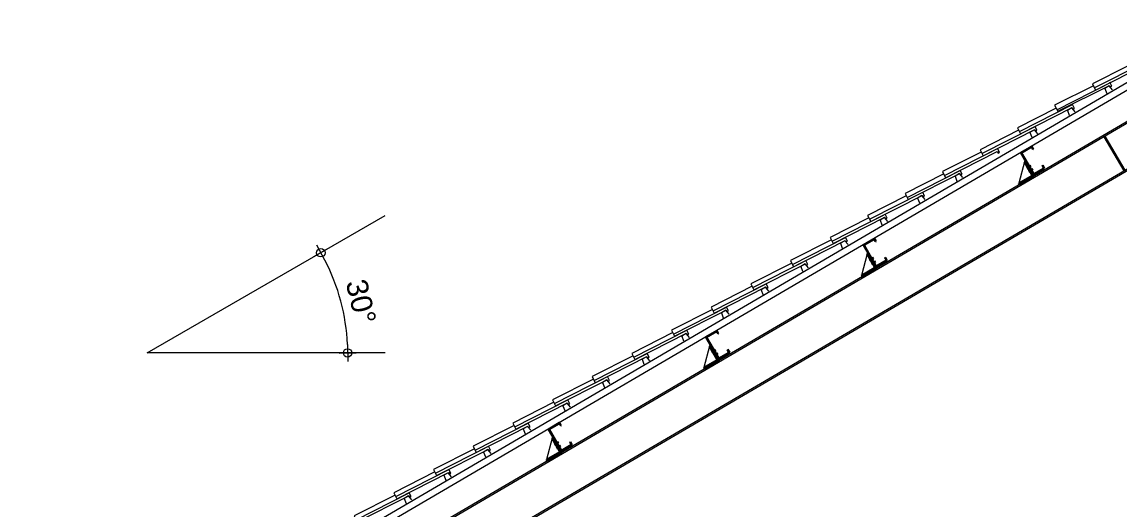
# Model space of a CAD drawing. Header units: millimetres. Extents: x -11 to 1625, y -267 to 180.
# Drawn here: x 1087.41 to 1100.3, y 108.53 to 114.25 of the extents above; entities that cross this region are included whole.
import ezdxf

# ---------------------------------------------------------------- set-up
doc = ezdxf.new("R2010")
doc.units = ezdxf.units.MM
doc.layers.add('03-GRS', color=3, linetype='Continuous')
for name, color, linetype, lineweight in [('ars', 11, 'Continuous', 5), ('atap', 7, 'Continuous', 20), ('balok', 111, 'Continuous', 35), ('GEN', 11, 'Continuous', 5), ('kap', 71, 'Continuous', 15), ('u', 6, 'Continuous', 20)]:
    doc.layers.add(name, color=color, linetype=linetype, lineweight=lineweight)
doc.styles.get("Standard").update_dxf_attribs({"font": 'ARIALUNI.TTF'})
doc.dimstyles.new('SK 50', dxfattribs={"dimtxt": 0.25, "dimasz": 0.1, "dimexe": 0, "dimexo": 0, "dimgap": 0.1, "dimtad": 1, "dimdec": 0, "dimlfac": 50, "dimzin": 12, "dimdsep": 46, "dimtxsty": 'Standard', "dimblk": 'BULAT', "dimcen": 0.1, "dimclrd": 256, "dimclre": 256, "dimclrt": 256, "dimadec": 0, "dimazin": 3, "dimtfac": 1, "dimtdec": 0, "dimtofl": 0, "dimtmove": 0, "dimatfit": 3, "dimldrblk": 'BULAT', "dimfxl": 0, "dimtolj": 1, "dimtzin": 0, "dimlwd": -1, "dimlwe": -1, "dimarcsym": 0})

# ---------------------------------------------------------------- blocks, each defined once
blk = doc.blocks.new('BULAT')
for p, q in [((-1, 0), (1, 0)), ((0, -1), (0, 1))]:
    blk.add_line(p, q)
blk.add_circle((0, 0), 0.5)
blk = doc.blocks.new('*D1593')
at = {"layer": 'Defpoints', "color": 0}
for p in [(1091.676, 111.973), (1091.093, 111.165), (1088.88, 110.359), (1088.88, 110.359), (1091.676, 110.359)]:
    blk.add_point(p, dxfattribs=at)
at = {"layer": 'u'}
blk.add_arc((1088.88, 110.359), 2.355, 2.4329, 27.5671, dxfattribs=at)
at = {"layer": 'u', "xscale": 0.1, "yscale": 0.1, "zscale": 0.1}
for p, rotation in [((1090.92, 111.537), 118.7835690511778), ((1091.235, 110.359), 271.2164309488228)]:
    blk.add_blockref('BULAT', p, dxfattribs=dict(at, rotation=rotation))
at = {"layer": 'u', "insert": (1091.392, 110.961), "char_height": 0.25, "attachment_point": 5, "rotation": 283.4717}
blk.add_mtext('\\A1;30°', dxfattribs=at)
blk = doc.blocks.new('A$C58C93239')
at = {"layer": '03-GRS'}
for p, q in [((-662, 1348), (-12, 1721)), ((-662, 1348), (-12, 1721)), ((83, 46), (-662, 1348)), ((83, 46), (-662, 1348)), ((-619, 1336), (-23, 1677)), ((-619, 1336), (-23, 1677)), ((94, 90), (-619, 1336)), ((94, 90), (-619, 1336)), ((60, 1531), (-23, 1677)), ((60, 1531), (-23, 1677)), ((88, 1547), (-12, 1721)), ((88, 1547), (-12, 1721)), ((60, 1531), (88, 1547)), ((60, 1531), (88, 1547)), ((-444, 805), (-374, 845)), ((-444, 805), (-374, 845)), ((3, 24), (-444, 805)), ((3, 24), (-444, 805)), ((-267, 399), (-74, 510)), ((-267, 399), (-74, 510)), ((83, 46), (734, 419)), ((83, 46), (734, 419)), ((122, -23), (83, 46)), ((122, -23), (83, 46)), ((94, 90), (690, 431)), ((94, 90), (690, 431)), ((606, 577), (634, 593)), ((606, 577), (634, 593)), ((690, 431), (606, 577)), ((690, 431), (606, 577)), ((734, 419), (634, 593)), ((734, 419), (634, 593)), ((-785, -450), (-4, -3)), ((-785, -450), (-4, -3)), ((-746, -520), (-785, -450)), ((-746, -520), (-785, -450)), ((-746, -520), (122, -23)), ((-746, -520), (122, -23))]:
    blk.add_line(p, q, dxfattribs=at)
blk.add_ellipse((-14, 14), major_axis=(-14.1, 14.1), ratio=1, start_param=2.87598, end_param=4.446776, dxfattribs=at)
blk.add_ellipse((-14, 14), major_axis=(-14.1, 14.1), ratio=1, start_param=2.87598, end_param=4.446776, dxfattribs=at)
at = {"layer": 'atap', "color": 2}
for p, q in [((-444, 805), (-785, -450)), ((-327, 503), (-133, 614)), ((-327, 503), (-267, 399)), ((-267, 399), (-74, 510)), ((-208, 295), (-14, 406)), ((-208, 295), (-14, 406)), ((-208, 295), (-148, 191)), ((-148, 191), (46, 302)), ((-133, 614), (-74, 510)), ((-14, 406), (46, 302))]:
    blk.add_line(p, q, dxfattribs=at)
blk = doc.blocks.new('GORDING 150')
at = {"layer": 'balok', "color": 1, "ltscale": 0.5, "xscale": 0.09999999997671699, "yscale": 0.09999999997671699, "zscale": 0.09999999997671699}
blk.add_blockref('A$C58C93239', (12.8, -47.9), dxfattribs=at)
blk = doc.blocks.new('KUDA-2')
at = {"ltscale": 10}
for p, q in [((11.05, 9.291), (-2.7, 1.244)), ((11.05, 9.27), (0.55, 3.125)), ((11.05, 8.732), (0.55, 2.588)), ((11.05, 8.712), (0.55, 2.567))]:
    blk.add_line(p, q, dxfattribs=at)
at = {"ltscale": 5}
for p, q in [((10.048, 8.146), (9.813, 8.546)), ((10.061, 8.154), (9.827, 8.554))]:
    blk.add_line(p, q, dxfattribs=at)
at = {"linetype": 'Continuous', "ltscale": 5, "xscale": 0.002, "yscale": 0.002, "zscale": 0.002, "rotation": 0.2184740067863285}
for p in [(8.942, 8.187), (7.092, 7.104), (5.242, 6.022), (3.392, 4.939)]:
    blk.add_blockref('GORDING 150', p, dxfattribs=at)

msp = doc.modelspace()

# ---------------------------------------------------------------- linework, layer by layer
at = {"layer": 'ars'}
for points in [[(1100.2224841, 113.4494661), (1100.1835516, 113.4962021), (1100.1317653, 113.4659006), (1100.1534358, 113.409064)], [(1099.7823879, 113.191954), (1099.7434553, 113.23869), (1099.6916691, 113.2083885), (1099.7133396, 113.151552)], [(1099.3422917, 112.9344419), (1099.3033591, 112.9811779), (1099.2515728, 112.9508764), (1099.2732433, 112.8940399)], [(1098.4620992, 112.4194178), (1098.4231667, 112.4661538), (1098.3713804, 112.4358523), (1098.3930509, 112.3790158)], [(1098.022003, 112.1619057), (1097.9830704, 112.2086417), (1097.9312842, 112.1783402), (1097.9529546, 112.1215037)], [(1097.5819068, 111.9043937), (1097.5429742, 111.9511297), (1097.4911879, 111.9208281), (1097.5128584, 111.8639916)], [(1097.1159174, 111.6317308), (1097.0769848, 111.6784668), (1097.0251986, 111.6481653), (1097.0468691, 111.5913288)], [(1096.6499281, 111.359068), (1096.6109955, 111.405804), (1096.5592092, 111.3755025), (1096.5808797, 111.318666)], [(1096.1839387, 111.0864052), (1096.1450061, 111.1331412), (1096.0932199, 111.1028396), (1096.1148903, 111.0460031)], [(1095.7179493, 110.8137423), (1095.6790168, 110.8604783), (1095.6272305, 110.8301768), (1095.648901, 110.7733403)], [(1095.25196, 110.5410795), (1095.2130274, 110.5878155), (1095.1612411, 110.557514), (1095.1829116, 110.5006775)], [(1094.7859706, 110.2684167), (1094.747038, 110.3151527), (1094.6952518, 110.2848511), (1094.7169223, 110.2280146)], [(1094.3199813, 109.9957538), (1094.2810487, 110.0424898), (1094.2292624, 110.0121883), (1094.2509329, 109.9553518)], [(1093.8539919, 109.723091), (1093.8150593, 109.769827), (1093.7632731, 109.7395255), (1093.7849435, 109.682689)], [(1093.3880025, 109.4504282), (1093.34907, 109.4971642), (1093.2972837, 109.4668626), (1093.3189542, 109.4100261)], [(1092.9220132, 109.1777653), (1092.8830806, 109.2245013), (1092.8312943, 109.1941998), (1092.8529648, 109.1373633)], [(1092.4560238, 108.9051025), (1092.4170912, 108.9518385), (1092.365305, 108.921537), (1092.3869755, 108.8647004)], [(1091.9900344, 108.6324397), (1091.9511019, 108.6791757), (1091.8993156, 108.6488741), (1091.9209861, 108.5920376)]]:
    msp.add_lwpolyline(points, dxfattribs=at)
at = {"layer": 'GEN', "color": 11}
for p, q in [((1100.0075343, 113.4749811), (1100.6316601, 113.7919465)), ((1099.5674381, 113.217469), (1100.1915639, 113.5344344)), ((1099.1273419, 112.959957), (1099.7514676, 113.2769223)), ((1098.6872456, 112.7024449), (1099.3113714, 113.0194103)), ((1098.2471494, 112.4449328), (1098.8712752, 112.7618982)), ((1097.8070532, 112.1874208), (1098.4311789, 112.5043861)), ((1097.366957, 111.9299087), (1097.9910827, 112.2468741)), ((1096.9268607, 111.6723966), (1097.5509865, 111.989362)), ((1096.4608714, 111.3997338), (1097.0849971, 111.7166992)), ((1095.994882, 111.127071), (1096.6190078, 111.4440363)), ((1095.5288927, 110.8544081), (1096.1530184, 111.1713735)), ((1095.0629033, 110.5817453), (1095.6870291, 110.8987107)), ((1094.5969139, 110.3090825), (1095.2210397, 110.6260478)), ((1094.1309246, 110.0364196), (1094.7550503, 110.353385)), ((1093.6649352, 109.7637568), (1094.289061, 110.0807222)), ((1093.1989459, 109.491094), (1093.8230716, 109.8080593)), ((1092.7329565, 109.2184311), (1093.3570822, 109.5353965)), ((1092.2669671, 108.9457683), (1092.8910929, 109.2627337)), ((1091.8009778, 108.6731055), (1092.4251035, 108.9900708)), ((1091.3349884, 108.4004426), (1091.9591142, 108.717408))]:
    msp.add_line(p, q, dxfattribs=at)
for points in [[(1100.3883871, 113.7244775), (1099.9848939, 113.5195615), (1100.0211186, 113.4482329), (1100.6274122, 113.7561421), (1100.6364683, 113.7383099), (1100.6543005, 113.7473661), (1100.6316601, 113.7919465)], [(1099.9968666, 113.4982129), (1099.5417088, 113.270377), (1099.5775182, 113.198839), (1100.1855913, 113.5032188), (1100.1945436, 113.4853343), (1100.2124282, 113.4942867), (1100.1900473, 113.538998)], [(1099.5585273, 113.2350151), (1099.1047015, 113.0045374), (1099.1409261, 112.9332087), (1099.7472197, 113.2411179), (1099.7562758, 113.2232858), (1099.774108, 113.2323419), (1099.7514676, 113.2769223)], [(1099.118431, 112.977503), (1098.6646053, 112.7470253), (1098.7008299, 112.6756967), (1099.3071235, 112.9836059), (1099.3161796, 112.9657737), (1099.3340118, 112.9748299), (1099.3113714, 113.0194103)], [(1098.6783348, 112.7199909), (1098.224509, 112.4895132), (1098.2607337, 112.4181846), (1098.8670272, 112.7260938), (1098.8760834, 112.7082616), (1098.8939156, 112.7173178), (1098.8712752, 112.7618982)], [(1098.2382386, 112.4624788), (1097.7844128, 112.2320012), (1097.8206374, 112.1606725), (1098.426931, 112.4685817), (1098.4359872, 112.4507496), (1098.4538193, 112.4598057), (1098.4311789, 112.5043861)], [(1097.7981424, 112.2049668), (1097.3443166, 111.9744891), (1097.3805412, 111.9031604), (1097.9868348, 112.2110697), (1097.9958909, 112.1932375), (1098.0137231, 112.2022936), (1097.9910827, 112.2468741)], [(1097.3580461, 111.9474547), (1096.9042204, 111.716977), (1096.940445, 111.6456484), (1097.5467386, 111.9535576), (1097.5557947, 111.9357254), (1097.5736269, 111.9447816), (1097.5509865, 111.989362)], [(1096.9187577, 111.6883521), (1096.438231, 111.4443142), (1096.4744556, 111.3729855), (1097.0807492, 111.6808948), (1097.0898054, 111.6630626), (1097.1076375, 111.6721187), (1097.0849971, 111.7166992)], [(1096.4527683, 111.4156892), (1095.9722416, 111.1716514), (1096.0084662, 111.1003227), (1096.6147598, 111.4082319), (1096.623816, 111.3903998), (1096.6416482, 111.3994559), (1096.6190078, 111.4440363)], [(1095.986779, 111.1430264), (1095.5062523, 110.8989885), (1095.5424769, 110.8276599), (1096.1487705, 111.1355691), (1096.1578266, 111.1177369), (1096.1756588, 111.1267931), (1096.1530184, 111.1713735)], [(1095.5207896, 110.8703636), (1095.0402629, 110.6263257), (1095.0764875, 110.554997), (1095.6827811, 110.8629063), (1095.6918373, 110.8450741), (1095.7096694, 110.8541302), (1095.6870291, 110.8987107)], [(1095.0548002, 110.5977007), (1094.5742736, 110.3536629), (1094.6104982, 110.2823342), (1095.2167918, 110.5902434), (1095.2258479, 110.5724113), (1095.2436801, 110.5814674), (1095.2210397, 110.6260478)], [(1094.5888109, 110.3250379), (1094.1082842, 110.081), (1094.1445088, 110.0096714), (1094.7508024, 110.3175806), (1094.7598585, 110.2997484), (1094.7776907, 110.3088046), (1094.7550503, 110.353385)], [(1094.1228215, 110.0523751), (1093.6422948, 109.8083372), (1093.6785194, 109.7370085), (1094.284813, 110.0449178), (1094.2938692, 110.0270856), (1094.3117014, 110.0361417), (1094.289061, 110.0807222)], [(1093.6568322, 109.7797122), (1093.1763055, 109.5356744), (1093.2125301, 109.4643457), (1093.8188237, 109.7722549), (1093.8278798, 109.7544228), (1093.845712, 109.7634789), (1093.8230716, 109.8080593)], [(1093.1908428, 109.5070494), (1092.7103161, 109.2630115), (1092.7465407, 109.1916829), (1093.3528343, 109.4995921), (1093.3618905, 109.4817599), (1093.3797226, 109.4908161), (1093.3570822, 109.5353965)], [(1092.7248534, 109.2343866), (1092.2443268, 108.9903487), (1092.2805514, 108.91902), (1092.886845, 109.2269293), (1092.8959011, 109.2090971), (1092.9137333, 109.2181532), (1092.8910929, 109.2627337)], [(1092.2588641, 108.9617237), (1091.7783374, 108.7176859), (1091.814562, 108.6463572), (1092.4208556, 108.9542664), (1092.4299117, 108.9364343), (1092.4477439, 108.9454904), (1092.4251035, 108.9900708)], [(1091.7928747, 108.6890609), (1091.312348, 108.445023), (1091.3485726, 108.3736944), (1091.9548662, 108.6816036), (1091.9639224, 108.6637714), (1091.9817546, 108.6728276), (1091.9591142, 108.717408)]]:
    msp.add_lwpolyline(points, dxfattribs=at)
at = {"layer": 'kap'}
msp.add_lwpolyline([(1101.6093291, 114.1555475), (1087.4489462, 105.8699289), (1087.408455, 105.9389251), (1101.6093291, 114.2482362)], dxfattribs=at)
at = {"layer": 'u'}
for p, q in [((1088.8799294, 110.3590107), (1091.6759768, 111.9733095)), ((1091.6759768, 110.3590107), (1088.8799294, 110.3590107))]:
    msp.add_line(p, q, dxfattribs=at)

# ---------------------------------------------------------------- block references
at = {"layer": 'ars'}
msp.add_blockref('KUDA-2', (1090.3093291, 104.3532273), dxfattribs=at)

# ---------------------------------------------------------------- dimensions: what is measured, and where the dimension line sits
at = {"layer": 'u'}
dim = msp.add_angular_dim_2l(base=(1091.0931444, 111.1645551), line1=((1091.6759768, 110.3590107), (1088.8799294, 110.3590107)), line2=((1088.8799294, 110.3590107), (1091.6759768, 111.9733095)), dimstyle='SK 50', dxfattribs=at)
dim.commit()
dim.dimension.update_dxf_attribs({"geometry": '*D1593', "text_midpoint": (1091.1703792, 110.9077022), "dimtype": 162})

doc.saveas('drawing.dxf')
